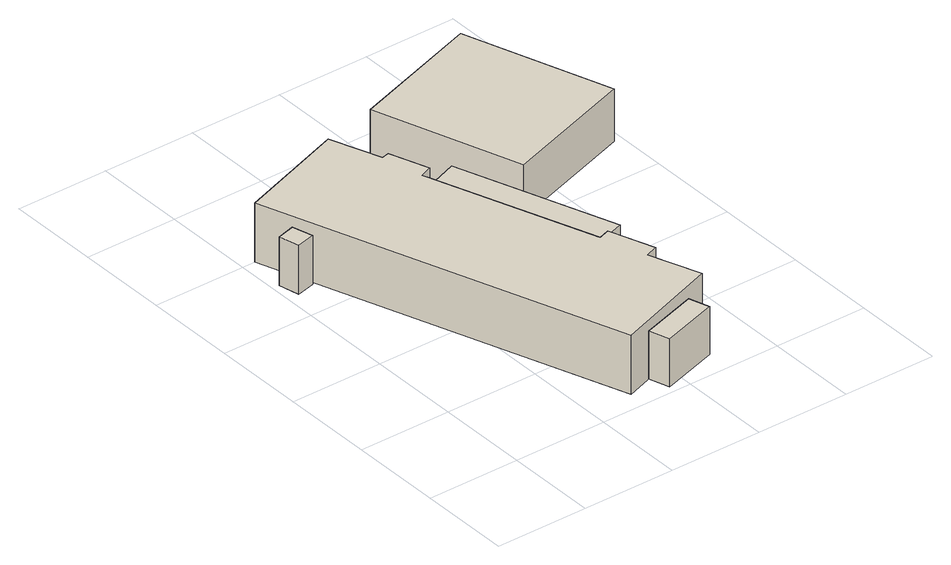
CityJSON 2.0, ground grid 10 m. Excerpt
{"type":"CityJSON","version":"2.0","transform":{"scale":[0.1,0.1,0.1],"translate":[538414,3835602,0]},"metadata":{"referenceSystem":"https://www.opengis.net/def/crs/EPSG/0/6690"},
"CityObjects":{
"building1":{"type":"Building","attributes":{"class":"3001","measuredHeight":5.3,"BuildingDetailAttribute.specifiedBuildingCoverageRate":0.6,"BuildingDetailAttribute.surveyYear":2017,"BuildingTsunamiRiskAttribute.description":"1","BuildingTsunamiRiskAttribute.rank":"2","BuildingTsunamiRiskAttribute.depth":2.57,"BuildingHighTideRiskAttribute.description":"1","BuildingHighTideRiskAttribute.rank":"4","BuildingHighTideRiskAttribute.depth":5.33,"BuildingIDAttribute.prefecture":"27","BuildingIDAttribute.city":"27104"},"geometry":[{"type":"Solid","lod":"1","boundaries":[[[[0,1,2,3]],[[2,4,5,3]],[[1,6,4,2]],[[0,7,6,1]],[[3,5,7,0]],[[4,6,7,5]]]]}]},
"building2":{"type":"Building","attributes":{"区名":"此花区","町丁目名称":"梅町２丁目","街区番号":3,"class":"3001","usage":"431","measuredHeight":6.4,"storeysAboveGround":1,"BuildingDetailAttribute.buildingRoofEdgeArea":515.07,"BuildingDetailAttribute.buildingStructureType":"610","BuildingDetailAttribute.buildingStructureOrgType":"2","BuildingDetailAttribute.detailedUsage":"1720","BuildingDetailAttribute.specifiedBuildingCoverageRate":0.6,"BuildingDetailAttribute.surveyYear":2017,"BuildingTsunamiRiskAttribute.description":"1","BuildingTsunamiRiskAttribute.rank":"2","BuildingTsunamiRiskAttribute.depth":2.68,"BuildingHighTideRiskAttribute.description":"1","BuildingHighTideRiskAttribute.rank":"4","BuildingHighTideRiskAttribute.depth":5.44,"BuildingIDAttribute.prefecture":"27","BuildingIDAttribute.city":"27104"},"geometry":[{"type":"Solid","lod":"1","boundaries":[[[[8,9,10,11,12,13,14,15,16,17,18,19,20,21]],[[20,22,23,21]],[[19,24,22,20]],[[18,25,24,19]],[[17,26,25,18]],[[16,27,26,17]],[[15,28,27,16]],[[14,29,28,15]],[[13,30,29,14]],[[12,31,30,13]],[[11,32,31,12]],[[10,33,32,11]],[[9,34,33,10]],[[8,35,34,9]],[[21,23,35,8]],[[22,24,25,26,27,28,29,30,31,32,33,34,35,23]]]]}]},
"building3":{"type":"Building","attributes":{"区名":"此花区","町丁目名称":"梅町２丁目","街区番号":3,"class":"3003","usage":"431","measuredHeight":5.2,"storeysAboveGround":1,"BuildingDetailAttribute.buildingRoofEdgeArea":515.07,"BuildingDetailAttribute.buildingStructureType":"610","BuildingDetailAttribute.buildingStructureOrgType":"2","BuildingDetailAttribute.detailedUsage":"1720","BuildingDetailAttribute.specifiedBuildingCoverageRate":0.6,"BuildingDetailAttribute.surveyYear":2017,"BuildingTsunamiRiskAttribute.description":"1","BuildingTsunamiRiskAttribute.rank":"2","BuildingTsunamiRiskAttribute.depth":2.79,"BuildingHighTideRiskAttribute.description":"1","BuildingHighTideRiskAttribute.rank":"4","BuildingHighTideRiskAttribute.depth":5.55,"BuildingIDAttribute.prefecture":"27","BuildingIDAttribute.city":"27104"},"geometry":[{"type":"Solid","lod":"1","boundaries":[[[[36,37,38,39]],[[38,40,41,39]],[[37,42,40,38]],[[36,43,42,37]],[[39,41,43,36]],[[40,42,43,41]]]]}]},
"building4":{"type":"Building","attributes":{"class":"3003","measuredHeight":5.7,"BuildingDetailAttribute.specifiedBuildingCoverageRate":0.6,"BuildingDetailAttribute.surveyYear":2017,"BuildingTsunamiRiskAttribute.description":"1","BuildingTsunamiRiskAttribute.rank":"2","BuildingTsunamiRiskAttribute.depth":2.74,"BuildingHighTideRiskAttribute.description":"1","BuildingHighTideRiskAttribute.rank":"4","BuildingHighTideRiskAttribute.depth":5.5,"BuildingIDAttribute.prefecture":"27","BuildingIDAttribute.city":"27104"},"geometry":[{"type":"Solid","lod":"1","boundaries":[[[[44,45,8,21]],[[8,46,47,21]],[[45,48,46,8]],[[44,49,48,45]],[[21,47,49,44]],[[46,48,49,47]]]]}]},
"building5":{"type":"Building","attributes":{"区名":"此花区","町丁目名称":"梅町２丁目","街区番号":3,"class":"3001","usage":"431","measuredHeight":5.7,"storeysAboveGround":1,"BuildingDetailAttribute.buildingRoofEdgeArea":518.35,"BuildingDetailAttribute.buildingStructureType":"610","BuildingDetailAttribute.buildingStructureOrgType":"2","BuildingDetailAttribute.detailedUsage":"1720","BuildingDetailAttribute.specifiedBuildingCoverageRate":0.6,"BuildingDetailAttribute.surveyYear":2017,"BuildingTsunamiRiskAttribute.description":"1","BuildingTsunamiRiskAttribute.rank":"2","BuildingTsunamiRiskAttribute.depth":2.72,"BuildingHighTideRiskAttribute.description":"1","BuildingHighTideRiskAttribute.rank":"4","BuildingHighTideRiskAttribute.depth":5.48,"BuildingIDAttribute.prefecture":"27","BuildingIDAttribute.city":"27104"},"geometry":[{"type":"Solid","lod":"1","boundaries":[[[[50,51,52,53]],[[52,54,55,53]],[[51,56,54,52]],[[50,57,56,51]],[[53,55,57,50]],[[54,56,57,55]]]]}]}
},
"vertices":[
[7,355,9],[26,360,9],[32,338,9],[12,333,9],[32,338,62],[12,333,62],[26,360,62],[7,355,62],
[224,165,8],[225,163,8],[237,167,8],[254,119,8],[241,114,8],[261,60,8],[148,20,8],[14,400,8],[131,441,8],[151,387,8],[159,389,8],[174,347,8],[161,342,8],[164,334,8],[161,342,72],[164,334,72],[174,347,72],[159,389,72],[151,387,72],[131,441,72],[14,400,72],[148,20,72],[261,60,72],[241,114,72],[254,119,72],[237,167,72],[225,163,72],[224,165,72],
[175,29,9],[236,48,9],[243,26,9],[182,7,9],[243,26,61],[182,7,61],[236,48,61],[175,29,61],
[199,347,8],[259,177,8],[224,165,64],[164,334,64],[259,177,64],[199,347,64],
[196,462,9],[337,509,9],[390,352,9],[249,305,9],[390,352,66],[249,305,66],[337,509,66],[196,462,66]
]}
